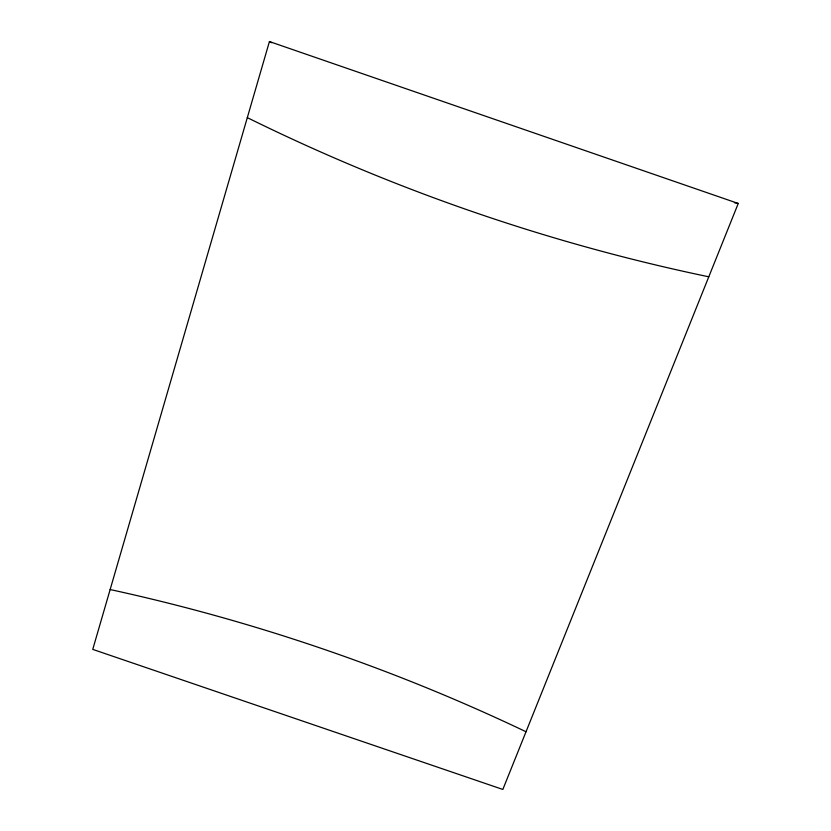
<?xml version="1.0" encoding="UTF-8"?>
<svg xmlns="http://www.w3.org/2000/svg" width="831" height="831" viewBox="0 0 831 831"><rect width="100%" height="100%" fill="white"/><g stroke="black" fill="none" stroke-linecap="round" stroke-linejoin="round"><path stroke-width="1.25" d="M269.431 41.55L92.75 649.385L502.838 789.45L738.25 203.47L269.431 41.55L271.727 42.745M734.448 202.722L738.25 203.47M708.791 276.806C549.062 243.504 393.634 189.842 247.316 117.638M110.139 589.543A1344.402 940.069 18.1 0 1 526.013 731.747"/></g></svg>
